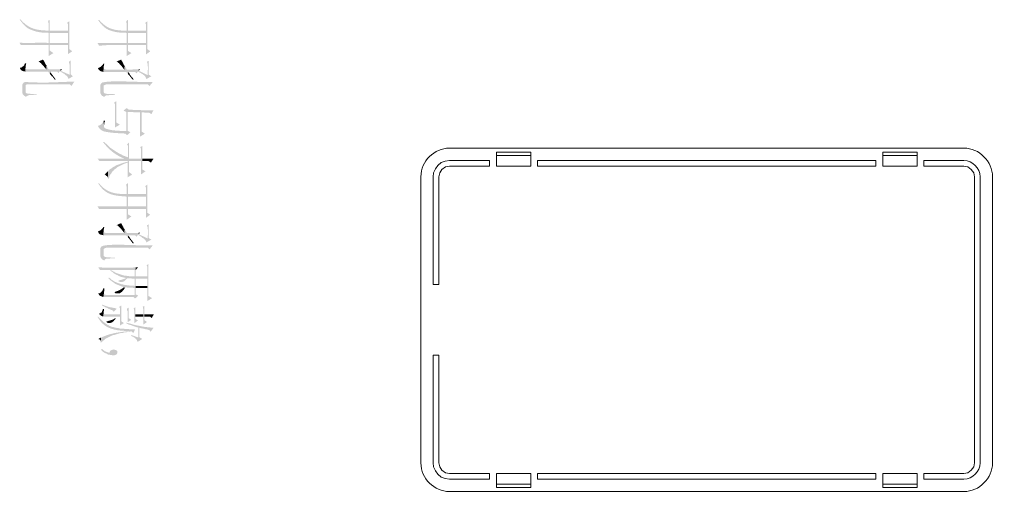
# Model space of a CAD drawing. Header units: millimetres. Extents: x 0 to 168, y 0 to 262.
# Drawn here: x 0 to 114, y 0 to 55.3 of the extents above; entities that cross this region are included whole.
import ezdxf

# ---------------------------------------------------------------- set-up
doc = ezdxf.new("R2010")
doc.units = ezdxf.units.MM

msp = doc.modelspace()

# ---------------------------------------------------------------- hatches: boundary and pattern name
h = msp.add_hatch(color=0)
h.dxf.hatch_style = 2
h.paths.add_polyline_path([(3.429, 53.975175), (3.165784, 53.986642), (2.914819, 54.001063), (2.675106, 54.019821), (2.445643, 54.044298), (2.225427, 54.075877), (2.013458, 54.115942), (1.808735, 54.165875), (1.610254, 54.227059), (1.417016, 54.300876), (1.228018, 54.388711), (1.042259, 54.491945), (0.858738, 54.611961), (0.676453, 54.750143), (0.494403, 54.907873), (0.311586, 55.086534), (0.127, 55.287509), (0.042333, 55.245175), (0.173823, 55.074172), (0.308835, 54.903267), (0.449502, 54.736431), (0.597958, 54.577631), (0.756336, 54.430837), (0.926769, 54.300017), (1.111391, 54.18914), (1.312333, 54.102175), (1.563388, 53.996716), (1.820317, 53.912022), (2.082116, 53.845974), (2.34778, 53.796449), (2.616305, 53.761328), (2.886687, 53.738489), (3.15792, 53.725812), (3.429, 53.721175), (3.429, 52.535842)])
h = msp.add_hatch(color=0)
h.dxf.hatch_style = 2
h.paths.add_polyline_path([(3.979333, 51.350509), (3.556, 51.646842), (3.556, 55.245175), (3.344333, 55.118175), (3.386667, 55.033509), (3.386667, 54.906509), (3.429, 54.821842), (3.429, 51.011842)])
h = msp.add_hatch(color=0)
h.dxf.hatch_style = 2
h.paths.add_polyline_path([(6.180667, 51.562175), (5.842, 51.816175), (5.842, 55.075842), (5.588, 54.906509), (5.672667, 54.737175), (5.672667, 51.223509)])
h = msp.add_hatch(color=0)
h.dxf.hatch_style = 2
h.paths.add_polyline_path([(12.573, 53.975175), (12.313266, 53.978477), (12.065269, 53.986395), (11.828092, 54.000113), (11.600822, 54.020816), (11.382543, 54.049687), (11.172341, 54.087913), (10.969302, 54.136675), (10.77251, 54.197161), (10.581052, 54.270553), (10.394012, 54.358036), (10.210475, 54.460794), (10.029527, 54.580013), (9.850254, 54.716876), (9.67174, 54.872567), (9.493072, 55.048273), (9.313333, 55.245175), (9.228667, 55.202842), (9.349453, 55.02825), (9.478533, 54.859347), (9.616426, 54.697818), (9.763654, 54.545352), (9.920738, 54.403635), (10.088199, 54.274353), (10.266557, 54.159193), (10.456333, 54.059842), (10.961985, 53.889797), (11.493235, 53.781368), (12.035201, 53.727509), (12.573, 53.721175), (12.573, 52.535842)])
h = msp.add_hatch(color=0)
h.dxf.hatch_style = 2
h.paths.add_polyline_path([(13.123333, 51.350509), (12.7, 51.604509), (12.7, 55.245175), (12.488333, 55.075842), (12.530667, 54.991175), (12.530667, 54.906509), (12.573, 54.821842), (12.573, 51.011842)])
h = msp.add_hatch(color=0)
h.dxf.hatch_style = 2
h.paths.add_polyline_path([(15.324667, 51.562175), (14.986, 51.816175), (14.986, 55.075842), (14.732, 54.906509), (14.816667, 54.737175), (14.816667, 51.181175)])
h = msp.add_hatch(color=0)
h.dxf.hatch_style = 2
h.paths.add_polyline_path([(3.429, 52.281842), (3.429, 53.975175), (3.429, 52.535842), (3.003037, 52.561087), (2.574528, 52.566815), (2.144365, 52.559933), (1.713442, 52.547351), (1.28265, 52.535976), (0.852884, 52.532716), (0.425037, 52.54448), (0, 52.578175), (0.169333, 52.281842), (1.227667, 52.281842)])
h = msp.add_hatch(color=0)
h.dxf.hatch_style = 2
h.paths.add_polyline_path([(5.672667, 53.975175), (3.556, 53.975175), (3.556, 53.721175), (5.672667, 53.721175), (5.672667, 52.535842)])
h = msp.add_hatch(color=0)
h.dxf.hatch_style = 2
h.paths.add_polyline_path([(5.672667, 52.281842), (5.672667, 53.975175), (5.672667, 52.535842), (3.556, 52.535842), (3.556, 53.975175), (3.556, 52.281842)])
h = msp.add_hatch(color=0)
h.dxf.hatch_style = 2
h.paths.add_polyline_path([(12.573, 52.281842), (12.573, 53.975175), (12.573, 52.535842), (9.144, 52.535842), (9.313333, 52.239509), (9.467951, 52.233008), (9.60803, 52.234663), (9.737649, 52.242082), (9.860889, 52.25287), (9.98183, 52.264634), (10.104553, 52.274979), (10.233139, 52.281513), (10.371667, 52.281842)])
h = msp.add_hatch(color=0)
h.dxf.hatch_style = 2
h.paths.add_polyline_path([(14.816667, 53.975175), (12.7, 53.975175), (12.7, 53.721175), (14.816667, 53.721175), (14.816667, 52.535842)])
h = msp.add_hatch(color=0)
h.dxf.hatch_style = 2
h.paths.add_polyline_path([(14.816667, 52.281842), (14.816667, 53.975175), (14.816667, 52.535842), (12.7, 52.535842), (12.7, 53.975175), (12.7, 52.281842)])
h = msp.add_hatch(color=0)
h.dxf.hatch_style = 2
h.paths.add_polyline_path([(0.804333, 50.165175), (0.677333, 50.165175), (0.592667, 50.038175), (0.550333, 49.911175), (0.465667, 49.826509), (0.381, 49.784175), (0.296333, 49.699509), (0.211667, 49.657175), (0.042333, 49.657175), (0.071167, 49.551435), (0.121857, 49.458357), (0.190696, 49.378402), (0.273976, 49.312026), (0.367988, 49.25969), (0.469024, 49.221853), (0.573375, 49.198973), (0.677333, 49.191509), (0.709216, 49.621456), (0.762, 50.038175)])
h = msp.add_hatch(color=0)
h.dxf.hatch_style = 2
h.paths.add_polyline_path([(6.265333, 48.641175), (6.011333, 48.852842), (6.011333, 50.503842), (5.884333, 48.810509), (4.826, 49.276175), (4.783667, 49.445509), (3.429, 49.445509), (3.344333, 49.572509), (3.302, 49.657175), (3.217333, 49.784175), (3.175, 49.911175), (3.132667, 49.445509), (0.846667, 49.445509), (0.762, 49.487842), (0.719667, 49.572509), (0.719667, 49.657175), (0.677333, 49.191509), (3.344333, 49.191509), (3.429, 49.106842), (3.471333, 48.979842), (3.556, 48.895175), (3.598333, 49.191509), (4.402667, 49.191509), (4.572, 49.022175), (4.741333, 49.233842), (4.914338, 49.121146), (5.091112, 49.016751), (5.262331, 48.904485), (5.418667, 48.768175), (5.503333, 48.725842), (5.630333, 48.598842), (5.715, 48.429509), (5.715, 48.302509)])
h = msp.add_hatch(color=0)
h.dxf.hatch_style = 2
h.paths.add_polyline_path([(3.175, 49.911175), (3.119291, 49.967655), (3.067926, 50.043202), (3.019134, 50.132309), (2.971139, 50.229469), (2.922168, 50.329176), (2.870448, 50.425922), (2.814205, 50.514202), (2.751667, 50.588509), (2.243667, 50.376842), (2.286, 50.334509), (2.328333, 50.334509), (2.455333, 50.207509), (2.54, 50.165175), (2.582333, 50.080509), (2.865834, 49.769755), (3.132667, 49.445509)])
h = msp.add_hatch(color=0)
h.dxf.hatch_style = 2
h.paths.add_polyline_path([(6.011333, 50.503842), (5.799667, 50.334509), (5.799667, 50.249842), (5.842, 50.165175), (5.842, 50.080509), (5.884333, 49.953509), (5.884333, 48.810509)])
h = msp.add_hatch(color=0)
h.dxf.hatch_style = 2
h.paths.add_polyline_path([(15.451667, 48.641175), (15.155333, 48.810509), (15.155333, 50.461509), (15.028333, 48.768175), (13.97, 49.276175), (13.97, 49.445509), (13.774684, 49.451807), (13.595052, 49.449064), (13.426219, 49.440145), (13.263298, 49.427914), (13.101402, 49.415236), (12.935645, 49.404978), (12.761139, 49.400002), (12.573, 49.403175), (12.530667, 49.530175), (12.361333, 49.784175), (12.319, 49.868842), (12.276667, 49.403175), (10.16, 49.403175), (9.906, 49.487842), (9.863667, 49.572509), (9.863667, 49.614842), (9.821333, 49.149175), (12.488333, 49.149175), (12.657667, 48.979842), (12.7, 48.895175), (12.742333, 49.149175), (13.546667, 49.149175), (13.716, 48.979842), (13.885333, 49.191509), (14.024969, 49.107311), (14.177119, 49.022688), (14.332965, 48.934005), (14.483689, 48.837628), (14.620472, 48.729924), (14.734497, 48.607259), (14.816946, 48.465998), (14.859, 48.302509)])
h = msp.add_hatch(color=0)
h.dxf.hatch_style = 2
h.paths.add_polyline_path([(12.319, 49.868842), (12.234333, 49.953509), (12.192, 50.080509), (12.065, 50.334509), (12.022667, 50.376842), (11.980333, 50.461509), (11.938, 50.503842), (11.938, 50.588509), (11.387667, 50.376842), (11.642857, 50.170037), (11.872383, 49.934194), (12.081801, 49.676258), (12.276667, 49.403175)])
h = msp.add_hatch(color=0)
h.dxf.hatch_style = 2
h.paths.add_polyline_path([(15.155333, 50.461509), (14.943667, 50.334509), (14.997759, 50.149337), (15.029276, 49.957907), (15.043288, 49.76183), (15.04487, 49.562719), (15.039092, 49.362185), (15.031029, 49.161842), (15.025752, 48.963301), (15.028333, 48.768175)])
h = msp.add_hatch(color=0)
h.dxf.hatch_style = 2
h.paths.add_polyline_path([(4.233333, 48.260175), (4.142019, 48.409648), (4.053946, 48.52198), (3.9709, 48.63041), (3.894667, 48.768175), (3.81, 48.852842), (3.767667, 48.937509), (3.640667, 49.064509), (3.598333, 49.149175), (3.598333, 49.191509), (3.556, 48.895175), (3.725333, 48.725842), (3.767667, 48.641175), (3.852333, 48.598842), (3.883949, 48.569738), (3.92091, 48.526214), (3.961319, 48.472834), (4.003278, 48.414163), (4.04489, 48.354764), (4.084257, 48.299201), (4.119482, 48.252039), (4.148667, 48.217842)])
h = msp.add_hatch(color=0)
h.dxf.hatch_style = 2
h.paths.add_polyline_path([(4.995333, 49.445509), (4.783667, 49.445509), (4.826, 49.276175)])
h = msp.add_hatch(color=0)
h.dxf.hatch_style = 2
h.paths.add_polyline_path([(9.948333, 50.122842), (9.821333, 50.122842), (9.779, 49.995842), (9.525, 49.741842), (9.271, 49.614842), (9.186333, 49.614842), (9.237044, 49.499885), (9.292845, 49.407838), (9.355284, 49.335355), (9.425914, 49.279086), (9.506283, 49.235682), (9.597942, 49.201794), (9.702442, 49.174075), (9.821333, 49.149175), (9.863667, 49.614842), (9.863667, 49.784175), (9.906, 49.911175), (9.906, 49.995842)])
h = msp.add_hatch(color=0)
h.dxf.hatch_style = 2
h.paths.add_polyline_path([(13.377333, 48.260175), (13.332251, 48.355237), (13.285424, 48.427938), (13.238117, 48.484193), (13.191596, 48.529918), (13.147125, 48.57103), (13.10597, 48.613444), (13.069396, 48.663076), (13.038667, 48.725842), (12.954, 48.810509), (12.827, 49.064509), (12.742333, 49.106842), (12.742333, 49.149175), (12.7, 48.895175), (12.862107, 48.731894), (13.007578, 48.559154), (13.147427, 48.385092), (13.292667, 48.217842)])
h = msp.add_hatch(color=0)
h.dxf.hatch_style = 2
h.paths.add_polyline_path([(14.139333, 49.445509), (13.97, 49.445509), (13.97, 49.276175)])
h = msp.add_hatch(color=0)
h.dxf.hatch_style = 2
h.paths.add_polyline_path([(2.032, 46.482175), (2.032, 46.566842), (1.312333, 46.566842), (1.185333, 46.609175), (0.931333, 46.609175), (0.804333, 46.651509), (0.719667, 46.736175), (0.719667, 47.455842), (0.677333, 47.963842), (0.550333, 47.921509), (0.465667, 47.879175), (0.423333, 47.794509), (0.381, 47.752175), (0.338667, 47.667509), (0.338667, 46.778509), (0.340748, 46.679143), (0.366233, 46.586901), (0.411437, 46.502587), (0.472678, 46.42701), (0.546272, 46.360973), (0.628534, 46.305285), (0.715783, 46.26075), (0.804333, 46.228175), (0.846667, 46.312842), (0.931333, 46.355175), (1.185333, 46.439842), (1.227667, 46.439842), (1.343399, 46.434513), (1.438622, 46.435046), (1.519153, 46.440028), (1.590807, 46.448044), (1.659403, 46.457681), (1.730755, 46.467524), (1.810682, 46.47616), (1.905, 46.482175)])
h = msp.add_hatch(color=0)
h.dxf.hatch_style = 2
h.paths.add_polyline_path([(6.434667, 48.006175), (6.057986, 47.999309), (5.702455, 47.989757), (5.364024, 47.978215), (5.038642, 47.96538), (4.722258, 47.951947), (4.410821, 47.938613), (4.10028, 47.926074), (3.786584, 47.915026), (3.465683, 47.906165), (3.133524, 47.900187), (2.786059, 47.897788), (2.419234, 47.899664), (2.029, 47.906511), (1.611306, 47.919026), (1.162101, 47.937904), (0.677333, 47.963842), (0.719667, 47.455842), (0.719667, 47.540509), (0.762, 47.625175), (0.931333, 47.709842), (5.884333, 47.709842), (6.096, 47.498175)])
h = msp.add_hatch(color=0)
h.dxf.hatch_style = 2
h.paths.add_polyline_path([(11.176, 46.439842), (11.176, 46.524509), (11.043059, 46.53854), (10.92501, 46.549776), (10.816766, 46.558367), (10.713244, 46.564461), (10.609358, 46.568206), (10.500023, 46.569752), (10.380154, 46.569248), (10.244667, 46.566842), (10.075333, 46.609175), (9.948333, 46.651509), (9.906, 46.693842), (9.863667, 46.778509), (9.863667, 47.455842), (9.821333, 47.921509), (9.736667, 47.921509), (9.652, 47.836842), (9.567333, 47.794509), (9.482667, 47.625175), (9.482667, 46.651509), (9.567333, 46.482175), (9.609667, 46.439842), (9.652, 46.355175), (9.779, 46.312842), (9.863667, 46.228175), (9.948333, 46.228175), (10.075333, 46.355175), (10.202333, 46.397509), (10.315372, 46.404754), (10.415488, 46.414194), (10.508113, 46.424453), (10.598679, 46.434153), (10.692619, 46.441919), (10.795364, 46.446374), (10.912347, 46.44614), (11.049, 46.439842)])
h = msp.add_hatch(color=0)
h.dxf.hatch_style = 2
h.paths.add_polyline_path([(15.621, 47.963842), (15.274469, 47.958464), (14.906966, 47.95923), (14.522528, 47.964903), (14.125195, 47.974243), (13.719004, 47.986012), (13.307994, 47.998972), (12.896204, 48.011882), (12.487672, 48.023505), (12.086437, 48.032603), (11.696537, 48.037936), (11.32201, 48.038265), (10.966896, 48.032352), (10.635233, 48.018959), (10.331059, 47.996847), (10.058413, 47.964776), (9.821333, 47.921509), (9.863667, 47.455842), (9.863667, 47.540509), (9.906, 47.582842), (9.990667, 47.625175), (10.244667, 47.709842), (15.028333, 47.709842), (15.24, 47.498175)])
h = msp.add_hatch(color=0)
h.dxf.hatch_style = 2
h.paths.add_polyline_path([(11.768667, 42.968509), (11.345333, 43.222509), (11.345333, 45.720175), (11.091333, 45.550842), (11.176, 45.381509), (11.176, 42.629842)])
h = msp.add_hatch(color=0)
h.dxf.hatch_style = 2
h.paths.add_polyline_path([(15.705667, 44.661842), (14.964288, 44.661627), (14.222809, 44.665149), (13.481926, 44.688184), (12.742333, 44.746509), (12.573, 44.915842), (12.530667, 42.206509), (12.232386, 42.222417), (11.902843, 42.236671), (11.554168, 42.25463), (11.19849, 42.28165), (10.847937, 42.323091), (10.514641, 42.384309), (10.21073, 42.470662), (9.948333, 42.587509), (9.948333, 42.629842), (9.906, 42.714509), (9.863667, 43.434175), (9.819413, 43.326552), (9.761852, 43.223402), (9.691863, 43.127279), (9.610328, 43.04074), (9.518127, 42.966338), (9.41614, 42.906629), (9.305249, 42.864168), (9.186333, 42.841509), (9.292125, 42.63904), (9.411758, 42.478467), (9.545877, 42.354158), (9.695127, 42.260484), (9.860153, 42.191812), (10.041599, 42.142512), (10.240111, 42.106955), (10.456333, 42.079509), (10.563149, 42.061676), (10.68657, 42.044402), (10.821179, 42.028442), (10.961555, 42.014553), (11.102278, 42.003493), (11.237929, 41.996016), (11.363087, 41.99288), (11.472333, 41.994842), (11.599333, 41.952509), (12.192, 41.952509), (12.319, 41.910175), (12.403667, 41.910175), (12.615333, 41.740842), (12.657667, 44.450175), (14.139333, 44.407842), (14.139333, 41.571509), (14.308667, 44.407842), (15.197667, 44.365509), (15.451667, 44.196175)])
h = msp.add_hatch(color=0)
h.dxf.hatch_style = 2
h.paths.add_polyline_path([(12.573, 44.915842), (12.192, 44.619509), (12.530667, 44.450175), (12.530667, 42.206509)])
h = msp.add_hatch(color=0)
h.dxf.hatch_style = 2
h.paths.add_polyline_path([(10.033, 43.434175), (9.863667, 43.434175), (9.906, 42.714509), (9.906, 42.926175), (9.948333, 43.010842), (9.948333, 43.222509), (10.033, 43.391842)])
h = msp.add_hatch(color=0)
h.dxf.hatch_style = 2
h.paths.add_polyline_path([(12.996333, 42.079509), (12.657667, 42.248842), (12.657667, 44.450175), (12.615333, 41.740842)])
h = msp.add_hatch(color=0)
h.dxf.hatch_style = 2
h.paths.add_polyline_path([(14.689667, 41.910175), (14.308667, 42.164175), (14.308667, 44.407842), (14.139333, 41.571509)])
h = msp.add_hatch(color=0)
h.dxf.hatch_style = 2
h.paths.add_polyline_path([(12.361333, 39.285509), (12.232969, 39.32161), (12.134453, 39.359145), (12.057104, 39.397533), (11.99224, 39.436189), (11.931179, 39.474531), (11.86524, 39.511975), (11.785741, 39.54794), (11.684, 39.581842), (11.507506, 39.700689), (11.308159, 39.820893), (11.116816, 39.937988), (10.964333, 40.047509), (10.81792, 40.14853), (10.669323, 40.250047), (10.530648, 40.356128), (10.414, 40.470842), (10.16, 40.724842), (10.075333, 40.767175), (9.906, 40.936509), (9.779, 40.936509), (10.049001, 40.606767), (10.320023, 40.307296), (10.597586, 40.035292), (10.887207, 39.787952), (11.194407, 39.562474), (11.524704, 39.356053), (11.883618, 39.165888), (12.276667, 38.989175)])
h = msp.add_hatch(color=0)
h.dxf.hatch_style = 2
h.paths.add_polyline_path([(14.224, 38.692842), (14.224, 38.989175), (12.827, 38.989175), (12.827, 40.851842), (12.615333, 40.682509), (12.7, 40.513175), (12.7, 39.158509), (12.827, 38.692842)])
h = msp.add_hatch(color=0)
h.dxf.hatch_style = 2
h.paths.add_polyline_path([(14.774333, 37.507509), (14.393333, 37.719175), (14.393333, 40.470842), (14.139333, 40.343842), (14.181667, 40.259175), (14.224, 40.174509), (14.224, 37.126509)])
h = msp.add_hatch(color=0)
h.dxf.hatch_style = 2
h.paths.add_polyline_path([(13.208, 37.126509), (12.827, 37.422842), (12.827, 38.692842), (12.7, 39.158509), (12.446, 39.243175), (12.361333, 39.285509), (12.276667, 38.989175), (9.144, 38.989175), (9.398, 38.692842), (9.779, 38.692842), (10.498667, 38.692842), (12.657667, 38.692842), (12.657667, 36.787842)])
h = msp.add_hatch(color=0)
h.dxf.hatch_style = 2
h.paths.add_polyline_path([(15.705667, 38.989175), (14.393333, 38.989175), (14.393333, 38.692842), (15.155333, 38.692842), (15.409333, 38.523509)])
h = msp.add_hatch(color=0)
h.dxf.hatch_style = 2
h.paths.add_polyline_path([(12.657667, 38.523509), (12.657667, 38.608175), (12.525028, 38.590549), (12.362458, 38.552299), (12.17968, 38.498694), (11.986419, 38.435005), (11.792396, 38.366505), (11.607337, 38.298464), (11.440964, 38.236152), (11.303, 38.184842), (11.15404, 38.090286), (10.996877, 38.006777), (10.844609, 37.91705), (10.710333, 37.803842), (10.625667, 37.761509), (10.371667, 37.507509), (10.371667, 36.660842), (10.456333, 36.660842), (10.491953, 36.726365), (10.517185, 36.777618), (10.533618, 36.816694), (10.542836, 36.845686), (10.546425, 36.866687), (10.545971, 36.88179), (10.543061, 36.893087), (10.536215, 36.912636), (10.53545, 36.925074), (10.538572, 36.942078), (10.547168, 36.965741), (10.562823, 36.998156), (10.587122, 37.041416), (10.621653, 37.097614), (10.668, 37.168842), (10.752667, 37.253509), (10.837333, 37.422842), (10.922, 37.507509), (11.006667, 37.549842), (11.049, 37.634509), (11.133667, 37.719175), (11.19997, 37.759508), (11.258153, 37.80371), (11.312632, 37.850888), (11.367823, 37.90015), (11.42814, 37.950603), (11.497998, 38.001353), (11.581813, 38.051508), (11.684, 38.100175), (11.889912, 38.201478), (12.097544, 38.304963), (12.31007, 38.401304), (12.530667, 38.481175)])
h = msp.add_hatch(color=0)
h.dxf.hatch_style = 2
h.paths.add_polyline_path([(10.371667, 37.507509), (10.287, 37.465175), (10.244667, 37.380509), (10.075333, 37.211175), (10.033, 37.126509), (9.990667, 37.084175), (10.117667, 37.041842), (10.202333, 36.957175), (10.287, 36.914842), (10.329333, 36.830175), (10.371667, 36.745509)])
h = msp.add_hatch(color=0)
h.dxf.hatch_style = 2
h.paths.add_polyline_path([(12.573, 34.840509), (12.319708, 34.840559), (12.075079, 34.845955), (11.838673, 34.857818), (11.610049, 34.877269), (11.388767, 34.905428), (11.174388, 34.943417), (10.96647, 34.992356), (10.764573, 35.053366), (10.568257, 35.127568), (10.377082, 35.216083), (10.190608, 35.320031), (10.008394, 35.440534), (9.829999, 35.578712), (9.654985, 35.735687), (9.48291, 35.912579), (9.313333, 36.110509), (9.228667, 36.068175), (9.398608, 35.826519), (9.569456, 35.613999), (9.742132, 35.428555), (9.917559, 35.268125), (10.096659, 35.13065), (10.280354, 35.014069), (10.469568, 34.916322), (10.665222, 34.835349), (10.868239, 34.769089), (11.079541, 34.715483), (11.300051, 34.672468), (11.53069, 34.637987), (11.772383, 34.609977), (12.02605, 34.586378), (12.292615, 34.565131), (12.573, 34.544175), (12.573, 33.401175)])
h = msp.add_hatch(color=0)
h.dxf.hatch_style = 2
h.paths.add_polyline_path([(13.123333, 32.215842), (12.7, 32.469842), (12.7, 36.110509), (12.488333, 35.941175), (12.530667, 35.856509), (12.530667, 35.771842), (12.573, 35.687175), (12.573, 31.834842)])
h = msp.add_hatch(color=0)
h.dxf.hatch_style = 2
h.paths.add_polyline_path([(15.324667, 32.427509), (14.986, 32.639175), (14.986, 35.941175), (14.732, 35.771842), (14.816667, 35.602509), (14.816667, 32.046509)])
h = msp.add_hatch(color=0)
h.dxf.hatch_style = 2
h.paths.add_polyline_path([(12.573, 33.104842), (12.573, 34.840509), (12.573, 33.401175), (9.144, 33.401175), (9.313333, 33.104842), (10.371667, 33.104842)])
h = msp.add_hatch(color=0)
h.dxf.hatch_style = 2
h.paths.add_polyline_path([(14.816667, 34.840509), (12.7, 34.840509), (12.7, 34.544175), (14.816667, 34.544175), (14.816667, 33.401175)])
h = msp.add_hatch(color=0)
h.dxf.hatch_style = 2
h.paths.add_polyline_path([(14.816667, 33.104842), (14.816667, 34.840509), (14.816667, 33.401175), (12.7, 33.401175), (12.7, 34.840509), (12.7, 33.104842)])
h = msp.add_hatch(color=0)
h.dxf.hatch_style = 2
h.paths.add_polyline_path([(9.948333, 30.988175), (9.821333, 30.988175), (9.779, 30.861175), (9.525, 30.607175), (9.271, 30.480175), (9.186333, 30.480175), (9.254596, 30.337596), (9.311349, 30.236808), (9.363935, 30.168969), (9.419696, 30.125237), (9.485974, 30.096767), (9.570111, 30.074718), (9.679451, 30.050246), (9.821333, 30.014509), (9.853216, 30.444456), (9.906, 30.861175)])
h = msp.add_hatch(color=0)
h.dxf.hatch_style = 2
h.paths.add_polyline_path([(15.451667, 29.506509), (15.155333, 29.675842), (15.155333, 31.326842), (15.028333, 29.633509), (13.97, 30.141509), (13.97, 30.310842), (13.842965, 30.283079), (13.680331, 30.268261), (13.493099, 30.263124), (13.29227, 30.264408), (13.088844, 30.26885), (12.893824, 30.273188), (12.718209, 30.274162), (12.573, 30.268509), (12.530667, 30.395509), (12.446, 30.522509), (12.361333, 30.607175), (12.319, 30.734175), (12.276667, 30.268509), (10.16, 30.268509), (9.906, 30.353175), (9.863667, 30.395509), (9.863667, 30.480175), (9.821333, 30.014509), (12.488333, 30.014509), (12.657667, 29.845175), (12.7, 29.760509), (12.742333, 30.014509), (13.546667, 30.014509), (13.716, 29.845175), (13.885333, 30.056842), (14.054667, 29.972175), (14.308667, 29.802842), (14.393333, 29.718175), (14.520333, 29.675842), (14.562667, 29.591175), (14.647333, 29.548842), (14.774333, 29.421842), (14.816667, 29.337175), (14.859, 29.252509), (14.859, 29.167842)])
h = msp.add_hatch(color=0)
h.dxf.hatch_style = 2
h.paths.add_polyline_path([(12.319, 30.734175), (12.234333, 30.818842), (12.192, 30.903509), (12.149667, 31.030509), (12.107333, 31.072842), (11.980333, 31.326842), (11.938, 31.369175), (11.938, 31.453842), (11.387667, 31.199842), (11.426564, 31.191712), (11.474425, 31.167015), (11.529807, 31.12787), (11.591264, 31.076397), (11.65735, 31.014715), (11.726623, 30.944943), (11.797635, 30.8692), (11.868944, 30.789605), (11.939103, 30.708279), (12.006668, 30.627339), (12.070193, 30.548906), (12.128235, 30.475099), (12.179349, 30.408036), (12.222088, 30.349837), (12.255009, 30.302621), (12.276667, 30.268509)])
h = msp.add_hatch(color=0)
h.dxf.hatch_style = 2
h.paths.add_polyline_path([(15.155333, 31.326842), (14.943667, 31.157509), (15.001507, 30.98443), (15.035576, 30.783255), (15.051009, 30.565545), (15.05294, 30.342856), (15.046503, 30.12675), (15.036833, 29.928784), (15.029065, 29.760517), (15.028333, 29.633509)])
h = msp.add_hatch(color=0)
h.dxf.hatch_style = 2
h.paths.add_polyline_path([(13.377333, 29.083175), (13.335, 29.210175), (13.250333, 29.294842), (13.165667, 29.421842), (13.081, 29.506509), (13.038667, 29.591175), (12.954, 29.675842), (12.869333, 29.845175), (12.742333, 29.972175), (12.742333, 30.014509), (12.7, 29.760509), (12.852714, 29.60839), (12.99673, 29.438643), (13.129964, 29.260496), (13.250333, 29.083175), (13.292667, 29.083175)])
h = msp.add_hatch(color=0)
h.dxf.hatch_style = 2
h.paths.add_polyline_path([(14.139333, 30.310842), (13.97, 30.310842), (13.97, 30.141509)])
h = msp.add_hatch(color=0)
h.dxf.hatch_style = 2
h.paths.add_polyline_path([(11.176, 27.305175), (11.176, 27.389842), (11.029198, 27.383573), (10.904273, 27.386187), (10.794628, 27.394896), (10.693665, 27.406908), (10.594785, 27.419432), (10.491391, 27.429678), (10.376884, 27.434856), (10.244667, 27.432175), (10.075333, 27.474509), (9.948333, 27.516842), (9.906, 27.559175), (9.863667, 27.643842), (9.863667, 28.321175), (9.821333, 28.786842), (9.724812, 28.735967), (9.659226, 28.707202), (9.61685, 28.691468), (9.589955, 28.679686), (9.570816, 28.662777), (9.551706, 28.631664), (9.524899, 28.577267), (9.482667, 28.490509), (9.48289, 28.360805), (9.476846, 28.211042), (9.469148, 28.048613), (9.46441, 27.880909), (9.467246, 27.715321), (9.48227, 27.559241), (9.514094, 27.420062), (9.567333, 27.305175), (9.609667, 27.305175), (9.652, 27.220509), (9.779, 27.135842), (9.948333, 27.051175), (9.983236, 27.122952), (10.022764, 27.177117), (10.067179, 27.216002), (10.116741, 27.24194), (10.17171, 27.257261), (10.232347, 27.264297), (10.298912, 27.26538), (10.371667, 27.262842), (10.472568, 27.272778), (10.553005, 27.283), (10.620892, 27.292701), (10.68414, 27.301074), (10.750662, 27.307315), (10.828371, 27.310616), (10.925179, 27.310171), (11.049, 27.305175)])
h = msp.add_hatch(color=0)
h.dxf.hatch_style = 2
h.paths.add_polyline_path([(15.621, 28.829175), (15.274469, 28.823797), (14.906966, 28.824564), (14.522528, 28.830236), (14.125195, 28.839577), (13.719004, 28.851346), (13.307994, 28.864305), (12.896204, 28.877215), (12.487672, 28.888839), (12.086437, 28.897936), (11.696537, 28.903269), (11.32201, 28.903598), (10.966896, 28.897686), (10.635233, 28.884293), (10.331059, 28.86218), (10.058413, 28.830109), (9.821333, 28.786842), (9.863667, 28.321175), (9.863667, 28.363509), (9.906, 28.448175), (9.990667, 28.490509), (10.244667, 28.575175), (15.028333, 28.575175), (15.24, 28.363509)])
h = msp.add_hatch(color=0)
h.dxf.hatch_style = 2
h.paths.add_polyline_path([(13.546667, 26.246842), (12.461958, 26.203136), (11.385418, 26.204376), (10.310002, 26.226849), (9.228667, 26.246842), (9.440333, 25.950509), (13.504333, 25.950509), (13.504333, 23.029509)])
h = msp.add_hatch(color=0)
h.dxf.hatch_style = 2
h.paths.add_polyline_path([(13.927667, 22.944842), (13.631333, 23.071842), (13.631333, 26.246842), (13.546667, 26.246842), (13.504333, 23.029509), (10.117667, 23.029509), (9.990667, 23.071842), (9.906, 23.114175), (9.906, 23.198842), (9.821333, 22.775509), (13.377333, 22.775509), (13.546667, 22.606175)])
h = msp.add_hatch(color=0)
h.dxf.hatch_style = 2
h.paths.add_polyline_path([(13.885333, 26.246842), (13.631333, 26.246842), (13.631333, 24.934509), (13.631333, 25.950509)])
h = msp.add_hatch(color=0)
h.dxf.hatch_style = 2
h.paths.add_polyline_path([(15.536333, 22.648509), (15.113, 22.902509), (15.113, 26.670175), (14.901333, 26.500842), (14.943667, 26.416175), (14.986, 26.331509), (14.986, 22.309842)])
h = msp.add_hatch(color=0)
h.dxf.hatch_style = 2
h.paths.add_polyline_path([(13.504333, 23.833842), (13.504333, 25.188509), (13.504333, 24.087842), (13.104707, 24.108004), (12.700281, 24.145819), (12.296872, 24.206966), (11.900297, 24.297127), (11.516372, 24.421982), (11.150914, 24.58721), (10.80974, 24.798492), (10.498667, 25.061509), (10.414, 24.976842), (10.60741, 24.783448), (10.823575, 24.619787), (11.046619, 24.46532), (11.260667, 24.299509), (11.367149, 24.263238), (11.493136, 24.214991), (11.631807, 24.159889), (11.77634, 24.103055), (11.919913, 24.049612), (12.055707, 24.00468), (12.176898, 23.973383), (12.276667, 23.960842), (12.319, 23.791509), (12.403667, 23.918509), (12.530667, 23.918509), (12.657667, 23.876175), (13.208, 23.876175), (13.377333, 23.833842)])
h = msp.add_hatch(color=0)
h.dxf.hatch_style = 2
h.paths.add_polyline_path([(12.530667, 25.273175), (12.263669, 25.3018), (12.0142, 25.361943), (11.768964, 25.441202), (11.514667, 25.527175), (11.387667, 25.569509), (11.303, 25.611842), (11.176, 25.654175), (11.091333, 25.738842), (10.964333, 25.781175), (10.879667, 25.865842), (10.752667, 25.908175), (10.710333, 25.950509), (10.625667, 25.865842), (10.706425, 25.830485), (10.79462, 25.772824), (10.890116, 25.699992), (10.992776, 25.619118), (11.102464, 25.537335), (11.219044, 25.461774), (11.34238, 25.399565), (11.472333, 25.357842), (11.539314, 25.301054), (11.650133, 25.242665), (11.791446, 25.185542), (11.949906, 25.132549), (12.11217, 25.086551), (12.264893, 25.050413), (12.394729, 25.026999), (12.488333, 25.019175)])
h = msp.add_hatch(color=0)
h.dxf.hatch_style = 2
h.paths.add_polyline_path([(13.504333, 25.188509), (13.404662, 25.186286), (13.28468, 25.188393), (13.151394, 25.194493), (13.011811, 25.204251), (12.87294, 25.217334), (12.741788, 25.233405), (12.625361, 25.252131), (12.530667, 25.273175), (12.488333, 25.019175), (12.361333, 24.934509), (11.853333, 24.765175), (11.811, 24.765175), (11.676747, 24.732394), (11.606791, 24.693159), (11.591944, 24.651601), (11.623014, 24.611849), (11.690811, 24.578034), (11.786146, 24.554286), (11.899828, 24.544734), (12.022667, 24.553509), (12.111523, 24.55995), (12.194894, 24.591278), (12.273411, 24.641689), (12.347707, 24.705379), (12.418415, 24.776544), (12.486167, 24.849379), (12.551596, 24.91808), (12.615333, 24.976842), (12.756251, 24.98343), (12.875634, 24.980993), (12.979993, 24.972346), (13.075841, 24.960305), (13.169687, 24.947686), (13.268044, 24.937303), (13.377422, 24.931972), (13.504333, 24.934509), (13.504333, 24.087842)])
h = msp.add_hatch(color=0)
h.dxf.hatch_style = 2
h.paths.add_polyline_path([(14.986, 25.188509), (13.631333, 25.188509), (13.631333, 25.950509), (13.631333, 24.934509), (14.986, 24.934509), (14.986, 24.087842)])
h = msp.add_hatch(color=0)
h.dxf.hatch_style = 2
h.paths.add_polyline_path([(14.986, 23.833842), (14.986, 25.188509), (14.986, 24.087842), (13.631333, 24.087842), (13.631333, 23.833842)])
h = msp.add_hatch(color=0)
h.dxf.hatch_style = 2
h.paths.add_polyline_path([(12.319, 23.791509), (12.276667, 23.960842), (12.122549, 23.841151), (11.985509, 23.742627), (11.858615, 23.661201), (11.734932, 23.592806), (11.607529, 23.533374), (11.469473, 23.478837), (11.313829, 23.425127), (11.133667, 23.368175), (11.160696, 23.292879), (11.215357, 23.242845), (11.290556, 23.213177), (11.3792, 23.198974), (11.474194, 23.195338), (11.568443, 23.19737), (11.654854, 23.200171), (11.726333, 23.198842), (11.84366, 23.280809), (11.920604, 23.333614), (11.969667, 23.368444), (12.003352, 23.396486), (12.03416, 23.428926), (12.074591, 23.476952), (12.137149, 23.551751), (12.234333, 23.664509)])
h = msp.add_hatch(color=0)
h.dxf.hatch_style = 2
h.paths.add_polyline_path([(9.948333, 23.791509), (9.821333, 23.791509), (9.78011, 23.68484), (9.732847, 23.580834), (9.677869, 23.482814), (9.613503, 23.394104), (9.538074, 23.318028), (9.449908, 23.25791), (9.34733, 23.217073), (9.228667, 23.198842), (9.308798, 23.073188), (9.368201, 22.991855), (9.416376, 22.943075), (9.462823, 22.915076), (9.517042, 22.89609), (9.588533, 22.874347), (9.686797, 22.838076), (9.821333, 22.775509), (9.868016, 23.000123), (9.902957, 23.254801), (9.928837, 23.51325), (9.948333, 23.749175)])
h = msp.add_hatch(color=0)
h.dxf.hatch_style = 2
h.paths.add_polyline_path([(11.387667, 21.420842), (11.28487, 21.453218), (11.167021, 21.482143), (11.038944, 21.508495), (10.905464, 21.533158), (10.771405, 21.557009), (10.641591, 21.580931), (10.520848, 21.605804), (10.414, 21.632509), (9.906, 21.801842), (9.736667, 21.886509), (9.652, 21.844175), (9.736667, 21.759509), (9.821333, 21.717175), (9.948333, 21.674842), (10.033, 21.590175), (10.287, 21.505509), (10.371667, 21.420842), (10.625667, 21.336175), (10.795, 21.251509), (10.922, 21.209175), (11.049, 21.039842)])
h = msp.add_hatch(color=0)
h.dxf.hatch_style = 2
h.paths.add_polyline_path([(12.234333, 19.727509), (11.938, 19.939175), (11.938, 21.801842), (11.684, 21.632509), (11.768667, 21.463175), (11.768667, 19.431175)])
h = msp.add_hatch(color=0)
h.dxf.hatch_style = 2
h.paths.add_polyline_path([(14.943667, 19.854509), (14.647333, 20.066175), (14.647333, 21.759509), (14.435667, 21.632509), (14.478, 21.547842), (14.478, 21.463175), (14.520333, 21.336175), (14.520333, 19.558175)])
h = msp.add_hatch(color=0)
h.dxf.hatch_style = 2
h.paths.add_polyline_path([(9.906, 21.378509), (9.779, 21.378509), (9.736667, 21.251509), (9.652, 21.082175), (9.652, 20.997509), (9.567333, 20.955175), (9.440333, 20.870509), (9.313333, 20.828175), (9.482667, 20.658842), (9.567333, 20.616509), (9.609667, 20.574175), (9.694333, 20.531842), (9.821333, 20.531842), (9.863667, 20.997509), (9.863667, 21.082175), (9.906, 21.209175), (9.906, 21.293842)])
h = msp.add_hatch(color=0)
h.dxf.hatch_style = 2
h.paths.add_polyline_path([(11.768667, 20.489509), (11.768667, 20.743509), (10.033, 20.743509), (9.906, 20.785842), (9.863667, 20.870509), (9.863667, 20.997509), (9.821333, 20.531842), (9.990667, 20.489509), (10.117667, 20.489509)])
h = msp.add_hatch(color=0)
h.dxf.hatch_style = 2
h.paths.add_polyline_path([(13.081, 20.108509), (12.784667, 20.320175), (12.784667, 21.547842), (12.573, 21.378509), (12.615333, 21.293842), (12.615333, 21.209175), (12.657667, 21.124509), (12.657667, 19.812175)])
h = msp.add_hatch(color=0)
h.dxf.hatch_style = 2
h.paths.add_polyline_path([(13.885333, 20.023842), (13.589, 20.235509), (13.589, 21.590175), (13.377333, 21.463175), (13.419667, 21.378509), (13.419667, 21.293842), (13.462, 21.166842), (13.462, 19.727509)])
h = msp.add_hatch(color=0)
h.dxf.hatch_style = 2
h.paths.add_polyline_path([(13.589, 20.489509), (14.520333, 20.489509), (14.520333, 20.743509), (13.589, 20.743509)])
h = msp.add_hatch(color=0)
h.dxf.hatch_style = 2
h.paths.add_polyline_path([(15.748, 20.743509), (14.647333, 20.743509), (14.647333, 20.489509), (15.282333, 20.489509), (15.494, 20.320175)])
h = msp.add_hatch(color=0)
h.dxf.hatch_style = 2
h.paths.add_polyline_path([(13.038667, 19.007842), (12.709393, 19.021716), (12.381442, 19.047133), (12.05402, 19.07407), (11.726333, 19.092509), (11.599333, 19.134842), (11.472333, 19.134842), (11.345333, 19.177175), (11.260667, 19.177175), (11.024658, 19.252185), (10.795, 19.304175), (10.557321, 19.400368), (10.330259, 19.521266), (10.113318, 19.660619), (9.906, 19.812175), (9.228667, 20.489509), (9.144, 20.489509), (9.292406, 20.21636), (9.45812, 19.974534), (9.639998, 19.7621), (9.836894, 19.577126), (10.047662, 19.41768), (10.271156, 19.28183), (10.506231, 19.167646), (10.751741, 19.073194), (11.00654, 18.996544), (11.269483, 18.935764), (11.539424, 18.888921), (11.815217, 18.854086), (12.095717, 18.829325), (12.379778, 18.812708), (12.666254, 18.802301), (12.954, 18.796175)])
h = msp.add_hatch(color=0)
h.dxf.hatch_style = 2
h.paths.add_polyline_path([(11.303, 20.277842), (11.218333, 20.320175), (11.10041, 20.232127), (10.974636, 20.162351), (10.842883, 20.106731), (10.707026, 20.061148), (10.568936, 20.021485), (10.430487, 19.983625), (10.293551, 19.94345), (10.16, 19.896842), (10.286099, 19.778063), (10.428552, 19.723424), (10.580067, 19.723116), (10.733352, 19.767328), (10.881114, 19.846251), (11.016059, 19.950073), (11.130897, 20.068984), (11.218333, 20.193175)])
h = msp.add_hatch(color=0)
h.dxf.hatch_style = 2
h.paths.add_polyline_path([(13.97, 19.431175), (13.777485, 19.449981), (13.584056, 19.487565), (13.391214, 19.537897), (13.200459, 19.594952), (13.013294, 19.652702), (12.831217, 19.705118), (12.65573, 19.746174), (12.488333, 19.769842), (12.488333, 19.727509), (12.645827, 19.62743), (12.830969, 19.554206), (13.02471, 19.493551), (13.208, 19.431175), (13.843, 19.219509), (13.927667, 19.219509), (13.927667, 18.034175)])
h = msp.add_hatch(color=0)
h.dxf.hatch_style = 2
h.paths.add_polyline_path([(14.393333, 17.864842), (14.054667, 18.076509), (14.054667, 19.177175), (13.97, 19.431175), (13.927667, 18.034175), (13.123333, 18.330509), (13.081, 18.245842), (13.208, 18.161175), (13.335, 18.118842), (13.419667, 18.034175), (13.546667, 17.991842), (13.589, 17.907175), (13.631333, 17.864842), (13.716, 17.822509), (13.758333, 17.737842), (13.800667, 17.610842), (13.843, 17.526175)])
h = msp.add_hatch(color=0)
h.dxf.hatch_style = 2
h.paths.add_polyline_path([(15.705667, 19.177175), (15.509457, 19.194007), (15.291495, 19.213737), (15.059691, 19.237048), (14.821958, 19.26462), (14.58621, 19.297137), (14.36036, 19.33528), (14.152319, 19.379732), (13.97, 19.431175), (14.054667, 19.177175), (14.233839, 19.125267), (14.415426, 19.095022), (14.59655, 19.06352), (14.774333, 19.007842), (14.901333, 19.007842), (15.155333, 18.923175), (15.197667, 18.923175), (15.367, 18.711509)])
h = msp.add_hatch(color=0)
h.dxf.hatch_style = 2
h.paths.add_polyline_path([(13.546667, 19.007842), (13.038667, 19.007842), (12.954, 18.796175), (12.509426, 18.751177), (12.07479, 18.701769), (11.648157, 18.642975), (11.227594, 18.569824), (10.811164, 18.477342), (10.396934, 18.360555), (9.982969, 18.214491), (9.567333, 18.034175), (9.525, 17.610842), (9.482667, 17.526175), (9.482667, 17.483842), (9.609667, 17.483842), (9.821333, 17.695509), (9.906, 17.737842), (10.075333, 17.907175), (10.202333, 17.949509), (10.280497, 17.991664), (10.385789, 18.049223), (10.509353, 18.115266), (10.642335, 18.182871), (10.77588, 18.245118), (10.901131, 18.295087), (11.009234, 18.325858), (11.091333, 18.330509), (11.329061, 18.416035), (11.594306, 18.495344), (11.862065, 18.555735), (12.107333, 18.584509), (12.234333, 18.626842), (12.403667, 18.626842), (12.573, 18.669175), (12.7, 18.711509), (12.869333, 18.711509), (13.038667, 18.753842), (13.123333, 18.753842), (13.335, 18.542175)])
h = msp.add_hatch(color=0)
h.dxf.hatch_style = 2
h.paths.add_polyline_path([(9.567333, 18.034175), (9.440333, 17.991842), (9.313333, 17.907175), (9.228667, 17.864842), (9.355667, 17.822509), (9.440333, 17.780175), (9.525, 17.610842)])
h = msp.add_hatch(color=0)
h.dxf.hatch_style = 2
h.paths.add_polyline_path([(11.472333, 16.298509), (11.469326, 16.386956), (11.439608, 16.457738), (11.388649, 16.5131), (11.321918, 16.555287), (11.244885, 16.586543), (11.163019, 16.609113), (11.08179, 16.625242), (11.006667, 16.637175), (10.928168, 16.60959), (10.848049, 16.585433), (10.770774, 16.560126), (10.700808, 16.529093), (10.642617, 16.487758), (10.600664, 16.431544), (10.579414, 16.355876), (10.583333, 16.256175), (10.541498, 16.257765), (10.476855, 16.270281), (10.396957, 16.291057), (10.309357, 16.317426), (10.221609, 16.346723), (10.141264, 16.37628), (10.075877, 16.40343), (10.033, 16.425509), (9.990667, 16.425509), (9.906, 16.510175), (9.779, 16.594842), (9.694333, 16.679509), (9.609667, 16.679509), (9.609667, 16.552509), (9.821333, 16.340842), (9.961496, 16.247907), (10.0965, 16.192675), (10.231504, 16.137443), (10.371667, 16.044509), (10.514054, 16.025957), (10.666479, 15.998091), (10.823236, 15.971242), (10.978621, 15.955741), (11.126928, 15.961919), (11.262453, 16.000108), (11.379489, 16.080639), (11.472333, 16.213842)])

# ---------------------------------------------------------------- linework, layer by layer
at = {"color": 0, "lineweight": 0}
for points in [[(50.376667, 40.216842), (50.044351, 40.199817), (49.719301, 40.148989), (49.403483, 40.066115), (49.098861, 39.952953), (48.807403, 39.811262), (48.531074, 39.642799), (48.271839, 39.449323), (48.031665, 39.232592), (47.812516, 38.994363), (47.61636, 38.736395), (47.445161, 38.460445), (47.300885, 38.168272), (47.185499, 37.861634), (47.100968, 37.542289), (47.049257, 37.211994), (47.032333, 36.872509)], [(50.376667, 40.216842), (110.659333, 40.216842)], [(114.003667, 36.872509), (113.988739, 37.201778), (113.938085, 37.524868), (113.853816, 37.839667), (113.738042, 38.144063), (113.592871, 38.435945), (113.420415, 38.713202), (113.222784, 38.973722), (113.002086, 39.215394), (112.760433, 39.436106), (112.499934, 39.633746), (112.222699, 39.806203), (111.930838, 39.951366), (111.626461, 40.067122), (111.311678, 40.151362), (110.988599, 40.201972), (110.659333, 40.216842)], [(50.376667, 38.777509), (49.868667, 38.692842), (49.403, 38.523509), (49.022, 38.184842), (48.725667, 37.803842), (48.514, 37.338175), (48.471667, 36.872509)], [(55.075667, 38.777509), (50.376667, 38.777509)], [(55.075667, 38.777509), (55.075667, 38.100175)], [(59.901667, 39.751175), (55.88, 39.751175)], [(55.88, 39.751175), (55.88, 38.100175)], [(59.901667, 39.370175), (55.88, 39.370175)], [(59.901667, 39.751175), (59.901667, 38.100175)], [(60.706, 38.777509), (60.706, 38.100175)], [(100.33, 38.777509), (60.706, 38.777509)], [(100.33, 38.777509), (100.33, 38.100175)], [(101.134333, 39.751175), (101.134333, 38.100175)], [(105.156, 39.751175), (101.134333, 39.751175)], [(105.156, 39.370175), (101.134333, 39.370175)], [(105.156, 39.751175), (105.156, 38.100175)], [(105.960333, 38.777509), (105.960333, 38.100175)], [(110.659333, 38.777509), (105.960333, 38.777509)], [(112.564333, 36.872509), (112.515034, 37.247543), (112.396951, 37.598294), (112.217502, 37.917344), (111.984102, 38.197277), (111.704169, 38.430677), (111.385118, 38.610127), (111.034368, 38.728209), (110.659333, 38.777509)], [(50.376667, 38.100175), (49.911, 38.015509), (49.487667, 37.719175), (49.233667, 37.338175), (49.149, 36.872509)], [(50.376667, 38.100175), (55.075667, 38.100175)], [(55.88, 38.100175), (59.901667, 38.100175)], [(60.706, 38.100175), (100.33, 38.100175)], [(101.134333, 38.100175), (105.156, 38.100175)], [(105.960333, 38.100175), (110.659333, 38.100175)], [(111.887, 36.872509), (111.802333, 37.338175), (111.506, 37.719175), (111.125, 38.015509), (110.659333, 38.100175)], [(47.032333, 3.344509), (47.032333, 36.872509)], [(48.471667, 36.872509), (48.471667, 24.257175)], [(49.149, 24.257175), (49.149, 36.872509)], [(111.887, 36.872509), (111.887, 3.344509)], [(112.564333, 3.344509), (112.564333, 36.872509)], [(114.003667, 36.872509), (114.003667, 3.344509)], [(48.471667, 24.257175), (49.149, 24.257175)], [(48.471667, 15.959842), (49.149, 15.959842)], [(48.471667, 15.959842), (48.471667, 3.344509)], [(49.149, 3.344509), (49.149, 15.959842)], [(47.032333, 3.344509), (47.049257, 3.005085), (47.100968, 2.674844), (47.185499, 2.355544), (47.300885, 2.048943), (47.445161, 1.756799), (47.61636, 1.48087), (47.812516, 1.222915), (48.031665, 0.98469), (48.271839, 0.767954), (48.531074, 0.574466), (48.807403, 0.405982), (49.098861, 0.264262), (49.403483, 0.151064), (49.719301, 0.068144), (50.044351, 0.017262), (50.376667, 0.000175)], [(48.471667, 3.344509), (48.514, 2.878842), (48.725667, 2.413175), (49.022, 2.032175), (49.403, 1.693509), (49.868667, 1.524175), (50.376667, 1.439509)], [(49.149, 3.344509), (49.233667, 2.878842), (49.487667, 2.497842), (49.911, 2.201509), (50.376667, 2.116842)], [(110.659333, 2.116842), (111.125, 2.201509), (111.506, 2.497842), (111.802333, 2.878842), (111.887, 3.344509)], [(110.659333, 1.439509), (111.034368, 1.488808), (111.385118, 1.606891), (111.704169, 1.78634), (111.984102, 2.01974), (112.217502, 2.299673), (112.396951, 2.618723), (112.515034, 2.969474), (112.564333, 3.344509)], [(110.659333, 0.000175), (110.988599, 0.015103), (111.311678, 0.065757), (111.626461, 0.150026), (111.930838, 0.2658), (112.222699, 0.410971), (112.499934, 0.583426), (112.760433, 0.781058), (113.002086, 1.001755), (113.222784, 1.243409), (113.420415, 1.503908), (113.592871, 1.781143), (113.738042, 2.073004), (113.853816, 2.377381), (113.938085, 2.692164), (113.988739, 3.015243), (114.003667, 3.344509)], [(55.075667, 2.116842), (50.376667, 2.116842)], [(50.376667, 1.439509), (55.075667, 1.439509)], [(55.075667, 2.116842), (55.075667, 1.439509)], [(59.901667, 2.116842), (55.88, 2.116842)], [(55.88, 2.116842), (55.88, 0.465842)], [(59.901667, 2.116842), (59.901667, 0.465842)], [(100.33, 2.116842), (60.706, 2.116842)], [(60.706, 2.116842), (60.706, 1.439509)], [(60.706, 1.439509), (100.33, 1.439509)], [(100.33, 2.116842), (100.33, 1.439509)], [(101.134333, 2.116842), (101.134333, 0.465842)], [(105.156, 2.116842), (101.134333, 2.116842)], [(105.156, 2.116842), (105.156, 0.465842)], [(105.960333, 2.116842), (105.960333, 1.439509)], [(110.659333, 2.116842), (105.960333, 2.116842)], [(105.960333, 1.439509), (110.659333, 1.439509)], [(110.659333, 0.000175), (50.376667, 0.000175)], [(55.88, 0.846842), (59.901667, 0.846842)], [(55.88, 0.465842), (59.901667, 0.465842)], [(101.134333, 0.846842), (105.156, 0.846842)], [(101.134333, 0.465842), (105.156, 0.465842)]]:
    msp.add_lwpolyline(points, dxfattribs=at)

doc.saveas('drawing.dxf')
